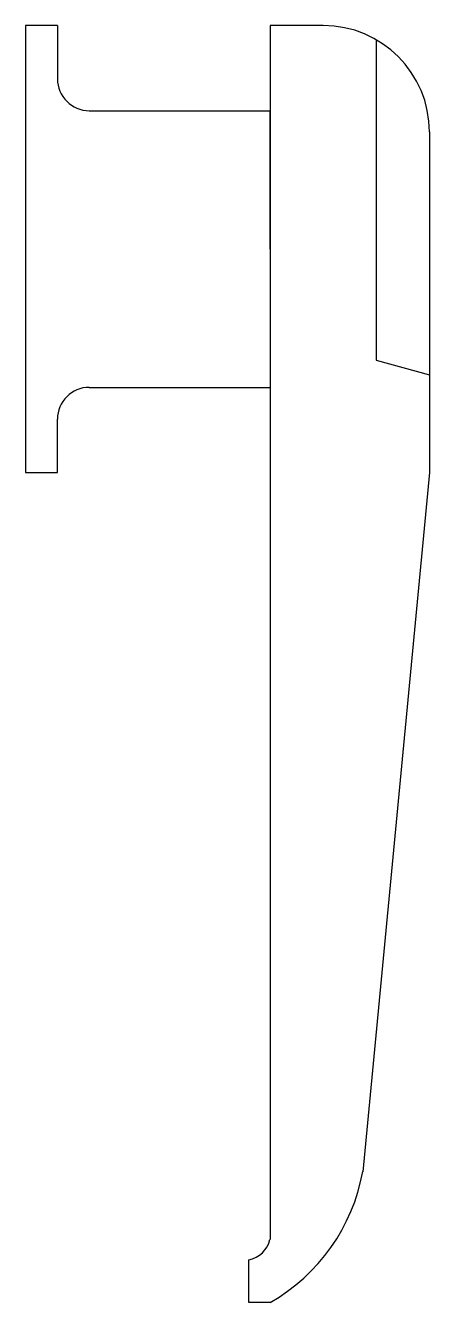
# Model space of a CAD drawing. Header units: millimetres. Extents: x 0 to 38, y 0 to 120.
import ezdxf

# ---------------------------------------------------------------- set-up
doc = ezdxf.new("R2010")
doc.units = ezdxf.units.MM

# ---------------------------------------------------------------- blocks, each defined once
blk = doc.blocks.new('MS308-2-2')
at = {"color": 1}
for p, q in [((3, 21), (0, 21)), ((0, 21), (0, -21)), ((3, 21), (3, 16)), ((28, 21), (23, 21)), ((23, 21), (23, -93.08)), ((33, 19.66), (33, -10.45)), ((6, 13), (23, 13)), ((23, 0), (23, 13)), ((38, 11), (38, -21)), ((23, 0), (23, -13)), ((33, -10.45), (38, -11.81)), ((6, -13), (23, -13)), ((3, -21), (3, -16)), ((0, -21), (3, -21)), ((38, -21), (31.72, -86.71)), ((21, -99), (21, -95)), ((23, -99), (21, -99))]:
    blk.add_line(p, q, dxfattribs=at)
for centre, radius, start, end in [((28, 11), 10, 0, 90), ((6, 16), 3, 180, 270), ((6, -16), 3, 90, 180), ((14.27, -83.57), 17.73, 299.5112, 349.8057), ((20.54, -92.52), 2.52, 280.4787, 347.1623)]:
    blk.add_arc(centre, radius, start, end, dxfattribs=at)

msp = doc.modelspace()

# ---------------------------------------------------------------- block references
msp.add_blockref('MS308-2-2', (0, 99))

doc.saveas('drawing.dxf')
